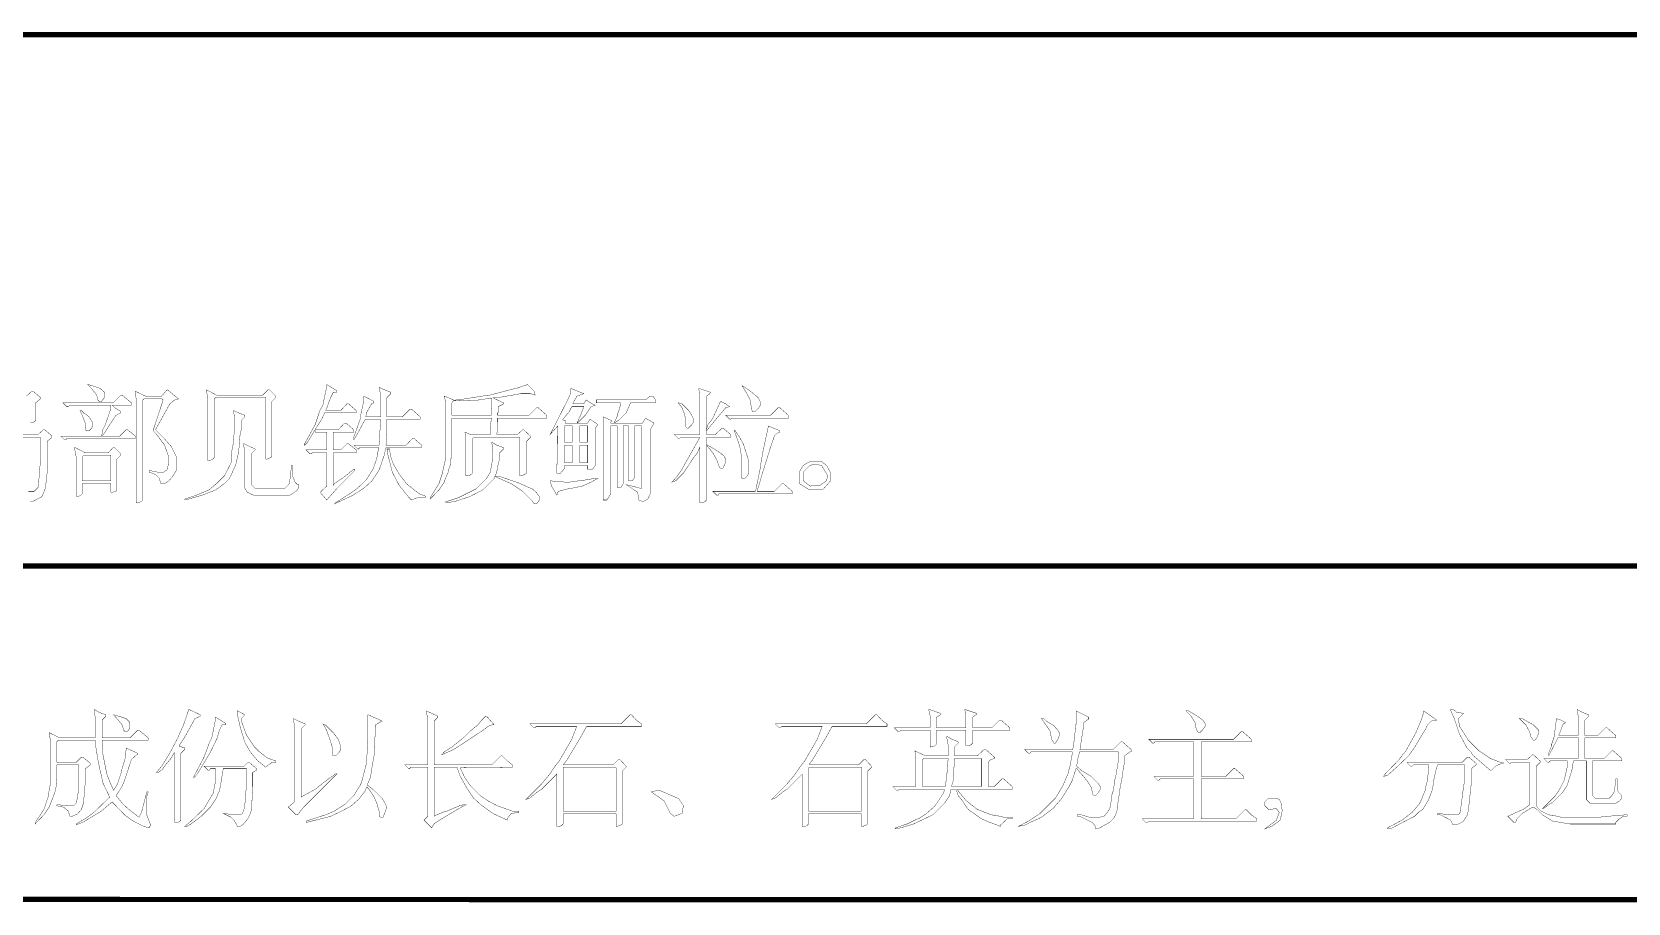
# Model space of a CAD drawing. Extents: x 94 to 452, y -72 to 1042.
# Drawn here: x 265.23 to 310.75, y 460.88 to 485.73 of the extents above; entities that cross this region are included whole.
import ezdxf

# ---------------------------------------------------------------- set-up
doc = ezdxf.new("R2010")
doc.units = 0
doc.header["$MEASUREMENT"] = 0
doc.layers.add('TREE_LAYER', color=7, linetype='Continuous')

msp = doc.modelspace()

# ---------------------------------------------------------------- linework, layer by layer
at = {"layer": 'TREE_LAYER'}
for points, const_width, elevation in [([(221.22612, 485.654653), (399.22612, 485.654653)], 0.15, 178), ([(266.830484, 475.669544), (266.816759, 475.669544), (266.940288, 475.546015), (267.077543, 475.367583), (267.104994, 475.230328), (267.14617, 475.189152), (267.214798, 475.189152), (267.297151, 475.298956), (267.297151, 475.449936), (267.173621, 475.55974), (266.967739, 475.628368), (266.912837, 475.642093), (266.830484, 475.669544), (266.830484, 475.669544)], 0.01, 39), ([(273.638327, 475.669544), (273.638327, 475.669544), (273.638327, 475.614642), (273.555974, 475.230328), (273.542249, 475.216603), (273.528523, 475.079348), (273.44617, 474.942093), (273.308916, 474.530328), (273.006955, 473.981309), (273.006955, 473.940132), (273.089308, 474.022485), (273.29519, 474.365623), (273.308916, 474.351897), (273.308916, 474.310721), (273.624602, 474.310721), (273.638327, 474.310721), (273.638327, 473.802877), (273.624602, 473.802877), (273.048131, 473.802877), (273.157935, 473.693074), (273.199112, 473.693074), (273.226563, 473.720525), (273.624602, 473.720525), (273.638327, 473.720525), (273.638327, 472.773466), (273.44617, 472.595034), (273.638327, 472.375426), (273.926563, 472.704838), (274.434406, 473.212681), (274.434406, 473.253858), (274.406955, 473.253858), (274.173621, 473.061701), (273.857935, 472.842093), (273.816759, 472.787191), (273.816759, 472.787191), (273.816759, 473.720525), (273.816759, 473.720525), (274.475582, 473.720525), (274.475582, 473.802877), (274.255974, 473.981309), (274.214798, 473.981309), (274.036367, 473.802877), (273.816759, 473.802877), (273.816759, 473.802877), (273.816759, 474.310721), (273.816759, 474.310721), (274.406955, 474.310721), (274.406955, 474.379348), (274.187347, 474.571505), (274.14617, 474.571505), (273.967739, 474.379348), (273.322641, 474.379348), (273.308916, 474.393074), (273.487347, 474.667583), (273.5697, 474.846015), (273.5697, 474.85974), (274.475582, 474.85974), (274.475582, 474.928368), (274.255974, 475.120525), (274.214798, 475.120525), (274.036367, 474.928368), (273.610876, 474.928368), (273.610876, 474.942093), (273.624602, 474.969544), (273.665778, 475.065623), (273.665778, 475.079348), (273.748131, 475.298956), (273.816759, 475.436211), (273.816759, 475.449936), (273.926563, 475.449936), (273.926563, 475.477387), (273.926563, 475.491113), (273.638327, 475.669544), (273.638327, 475.669544)], 0.01, 39), ([(279.361857, 475.669544), (279.04617, 475.55974), (279.018719, 475.55974), (278.291268, 475.367583), (278.250092, 475.367583), (277.385386, 475.230328), (277.316759, 475.230328), (277.316759, 475.216603), (277.248131, 475.216603), (277.248131, 475.230328), (277.22068, 475.244054), (276.987347, 475.340132), (277.028523, 475.161701), (277.028523, 473.569544), (276.94617, 473.198956), (276.94617, 473.171505), (276.836367, 472.842093), (276.726563, 472.663662), (276.589308, 472.444054), (276.589308, 472.402877), (276.850092, 472.677387), (276.987347, 472.88327), (277.001072, 472.938172), (277.097151, 473.157779), (277.097151, 473.198956), (277.165778, 473.391113), (277.179504, 473.555819), (277.193229, 473.555819), (277.193229, 473.596995), (277.206955, 473.720525), (277.206955, 474.70876), (277.206955, 474.70876), (278.318719, 474.70876), (278.332445, 474.70876), (278.318719, 474.598956), (278.318719, 474.598956), (278.318719, 474.502877), (278.318719, 474.502877), (278.318719, 474.420525), (278.304994, 474.420525), (278.304994, 474.324446), (278.304994, 474.324446), (278.304994, 474.242093), (278.304994, 474.242093), (277.742249, 474.242093), (277.577543, 474.310721), (277.604994, 474.132289), (277.604994, 473.061701), (277.701072, 473.075426), (277.755974, 473.102877), (277.797151, 473.144054), (277.797151, 474.132289), (277.824602, 474.15974), (279.142249, 474.15974), (279.142249, 474.15974), (279.142249, 473.061701), (279.183425, 473.061701), (279.279504, 473.102877), (279.334406, 473.144054), (279.334406, 474.049936), (279.44421, 474.15974), (279.44421, 474.200917), (279.252053, 474.379348), (279.224602, 474.379348), (279.073621, 474.242093), (278.497151, 474.242093), (278.483425, 474.242093), (278.483425, 474.28327), (278.497151, 474.296995), (278.497151, 474.393074), (278.497151, 474.393074), (278.497151, 474.489152), (278.497151, 474.489152), (278.497151, 474.58523), (278.510876, 474.598956), (278.510876, 474.70876), (278.510876, 474.70876), (279.910876, 474.70876), (279.910876, 474.791113), (279.663818, 475.010721), (279.622641, 475.010721), (279.403033, 474.791113), (278.524602, 474.791113), (278.510876, 474.791113), (278.510876, 474.85974), (278.524602, 474.85974), (278.524602, 475.038172), (278.661857, 475.106799), (278.675582, 475.120525), (278.675582, 475.147975), (278.387347, 475.28523), (278.414798, 475.28523), (278.538327, 475.298956), (279.1697, 475.40876), (279.44421, 475.40876), (279.581465, 475.367583), (279.554014, 475.477387), (279.361857, 475.669544), (279.361857, 475.669544)], 0.01, 39), ([(265.183425, 474.571505), (265.279504, 474.598956), (265.334406, 474.640132), (265.334406, 475.147975), (265.471661, 475.257779), (265.471661, 475.257779), (265.471661, 475.298956), (265.265778, 475.477387), (265.224602, 475.477387), (265.073621, 475.340132)], 0.01, 39), ([(267.804994, 475.367583), (267.763818, 475.367583), (267.54421, 475.147975), (266.116759, 475.147975), (266.226563, 475.038172), (266.267739, 475.038172), (266.308916, 475.079348), (267.475582, 475.079348), (267.475582, 475.079348), (267.475582, 474.969544), (267.324602, 474.530328), (267.255974, 474.393074), (267.214798, 474.200917), (266.048131, 474.200917), (266.157935, 474.091113), (266.199112, 474.091113), (266.226563, 474.132289), (268.175582, 474.132289), (268.175582, 474.200917), (267.955974, 474.379348), (267.914798, 474.379348), (267.736367, 474.200917), (267.228523, 474.200917), (267.228523, 474.200917), (267.297151, 474.28327), (267.475582, 474.571505), (267.626563, 474.791113), (267.763818, 474.85974), (267.763818, 474.900917), (267.585386, 475.010721), (267.516759, 475.079348), (267.516759, 475.079348), (268.065778, 475.079348), (268.065778, 475.147975), (267.804994, 475.367583), (267.804994, 475.367583)], 0.01, 39), ([(269.09519, 475.518564), (269.067739, 475.504838), (268.930484, 475.340132), (268.463818, 475.340132), (268.175582, 475.477387), (268.203033, 475.244054), (268.203033, 472.293074), (268.299112, 472.306799), (268.354014, 472.33425), (268.39519, 472.375426), (268.39519, 475.230328), (268.422641, 475.257779), (268.94421, 475.257779), (268.971661, 475.230328), (268.683425, 474.351897), (268.765778, 474.269544), (269.012837, 473.940132), (269.122641, 473.624446), (269.122641, 473.391113), (269.081465, 473.253858), (269.081465, 473.240132), (268.985386, 473.171505), (268.806955, 473.171505), (268.601072, 473.212681), (268.573621, 473.212681), (268.573621, 473.171505), (268.752053, 473.102877), (268.861857, 472.993074), (268.903033, 472.842093), (269.012837, 472.842093), (269.122641, 472.910721), (269.232445, 473.03425), (269.342249, 473.212681), (269.342249, 473.624446), (269.204994, 473.898956), (268.985386, 474.146015), (268.752053, 474.379348), (269.163818, 475.120525), (269.301072, 475.230328), (269.410876, 475.257779), (269.09519, 475.518564), (269.09519, 475.518564)], 0.01, 39), ([(270.206955, 475.518564), (270.206955, 475.518564), (270.206955, 475.491113), (270.248131, 475.271505), (270.248131, 473.500917), (270.330484, 473.514642), (270.385386, 473.542093), (270.426563, 473.58327), (270.426563, 475.257779), (270.467739, 475.298956), (271.881465, 475.298956), (271.89519, 475.298956), (271.89519, 473.542093), (271.936367, 473.542093), (272.032445, 473.58327), (272.073621, 473.610721), (272.073621, 475.189152), (272.183425, 475.298956), (272.183425, 475.340132), (272.004994, 475.518564), (271.963818, 475.518564), (271.812837, 475.367583), (270.49519, 475.367583), (270.206955, 475.518564), (270.206955, 475.518564)], 0.01, 39), ([(275.134406, 475.587191), (275.134406, 475.587191), (275.134406, 475.573466), (275.175582, 475.353858), (275.175582, 474.749936), (275.161857, 474.749936), (274.750092, 474.749936), (274.750092, 474.749936), (274.763818, 474.818564), (274.763818, 474.85974), (274.777543, 474.873466), (274.914798, 475.120525), (274.983425, 475.147975), (274.983425, 475.189152), (274.69519, 475.340132), (274.69519, 475.216603), (274.612837, 474.832289), (274.612837, 474.804838), (274.585386, 474.667583), (274.434406, 474.242093), (274.406955, 474.173466), (274.406955, 474.091113), (274.475582, 474.200917), (274.557935, 474.351897), (274.736367, 474.681309), (275.161857, 474.681309), (275.175582, 474.667583), (275.148131, 474.255819), (275.148131, 474.255819), (275.134406, 474.022485), (275.134406, 474.022485), (275.134406, 473.953858), (275.134406, 473.940132), (274.406955, 473.940132), (274.516759, 473.830328), (274.54421, 473.830328), (274.585386, 473.871505), (275.12068, 473.871505), (275.12068, 473.871505), (275.079504, 473.665623), (275.065778, 473.569544), (274.955974, 473.253858), (274.763818, 472.951897), (274.612837, 472.800917), (274.434406, 472.649936), (273.885386, 472.293074), (273.857935, 472.265623), (274.2697, 472.457779), (274.365778, 472.498956), (274.722641, 472.732289), (274.928523, 472.924446), (275.134406, 473.240132), (275.285386, 473.679348), (275.299112, 473.761701), (275.326563, 473.871505), (276.342249, 473.871505), (276.342249, 473.940132), (276.122641, 474.132289), (276.081465, 474.132289), (275.903033, 473.940132), (275.326563, 473.940132), (275.326563, 473.953858), (275.354014, 474.393074), (275.354014, 474.393074), (275.354014, 474.667583), (275.354014, 474.681309), (276.301072, 474.681309), (276.301072, 474.749936), (276.054014, 474.969544), (276.012837, 474.969544), (275.793229, 474.749936), (275.354014, 474.749936), (275.354014, 474.749936), (275.354014, 475.298956), (275.463818, 475.40876), (275.463818, 475.449936), (275.285386, 475.518564), (275.134406, 475.587191), (275.134406, 475.587191)], 0.01, 39), ([(278.318719, 475.271505), (278.318719, 475.28523), (278.34617, 475.271505), (278.34617, 474.996995), (278.332445, 474.996995), (278.332445, 474.900917), (278.332445, 474.887191), (278.332445, 474.791113), (278.318719, 474.791113), (277.206955, 474.791113), (277.206955, 474.791113), (277.206955, 475.147975), (277.248131, 475.202877), (278.016759, 475.230328), (278.154014, 475.257779), (278.318719, 475.271505), (278.318719, 475.271505)], 0.01, 39), ([(280.597151, 475.55974), (280.597151, 475.55974), (280.597151, 475.436211), (280.501072, 475.216603), (280.006955, 474.242093), (280.006955, 474.242093), (280.226563, 474.489152), (280.226563, 474.489152), (280.226563, 474.393074), (280.226563, 474.393074), (280.226563, 474.200917), (280.212837, 474.200917), (280.212837, 474.00876), (280.212837, 474.00876), (280.199112, 473.144054), (280.308916, 473.144054), (280.418719, 473.281309), (280.418719, 473.349936), (280.418719, 473.363662), (281.063818, 473.363662), (281.077543, 473.349936), (281.077543, 473.253858), (281.214798, 473.253858), (281.297151, 473.363662), (281.297151, 474.420525), (281.365778, 474.530328), (281.14617, 474.681309), (281.077543, 474.571505), (280.789308, 474.571505), (280.789308, 474.571505), (281.008916, 474.791113), (281.173621, 475.038172), (281.297151, 475.079348), (281.201072, 475.120525), (281.036367, 475.230328), (280.967739, 475.120525), (280.665778, 475.120525), (280.652053, 475.120525), (280.679504, 475.175426), (280.775582, 475.340132), (280.967739, 475.40876), (280.597151, 475.55974), (280.597151, 475.55974)], 0.01, 39), ([(282.94421, 475.340132), (282.861857, 475.340132), (282.724602, 475.230328), (281.324602, 475.230328), (281.324602, 475.147975), (282.010876, 475.147975), (282.010876, 475.147975), (282.010876, 475.065623), (281.983425, 474.996995), (281.983425, 474.969544), (281.942249, 474.85974), (281.914798, 474.749936), (281.832445, 474.571505), (281.736367, 474.571505), (281.736367, 474.571505), (281.736367, 474.598956), (281.763818, 474.640132), (281.516759, 474.749936), (281.516759, 472.375426), (281.626563, 472.375426), (281.736367, 472.553858), (281.736367, 474.489152), (281.736367, 474.489152), (281.914798, 474.489152), (281.914798, 474.489152), (281.914798, 472.732289), (282.024602, 472.732289), (282.093229, 472.842093), (282.093229, 474.489152), (282.106955, 474.489152), (282.24421, 474.489152), (282.24421, 474.489152), (282.24421, 472.924446), (282.354014, 472.924446), (282.422641, 473.03425), (282.422641, 474.489152), (282.436367, 474.489152), (282.601072, 474.489152), (282.614798, 474.489152), (282.614798, 472.704838), (282.601072, 472.704838), (282.175582, 472.814642), (282.504994, 472.595034), (282.532445, 472.389152), (282.532445, 472.375426), (282.54617, 472.361701), (282.655974, 472.33425), (282.793229, 472.402877), (282.861857, 472.553858), (282.861857, 474.379348), (282.971661, 474.571505), (282.724602, 474.70876), (282.642249, 474.571505), (281.859896, 474.571505), (281.84617, 474.571505), (281.983425, 474.667583), (282.175582, 474.85974), (282.299112, 475.147975), (283.012837, 475.147975), (283.012837, 475.230328), (282.94421, 475.340132), (282.94421, 475.340132)], 0.01, 39), ([(284.248131, 475.55974), (284.248131, 475.55974), (284.248131, 475.532289), (284.275582, 475.353858), (284.275582, 474.242093), (284.275582, 474.242093), (283.548131, 474.242093), (283.657935, 474.132289), (283.699112, 474.132289), (283.726563, 474.15974), (284.275582, 474.15974), (284.275582, 474.15974), (283.767739, 473.253858), (283.616759, 473.03425), (283.479504, 472.88327), (283.589308, 472.924446), (283.808916, 473.144054), (284.097151, 473.58327), (284.206955, 473.720525), (284.275582, 473.88523), (284.275582, 473.88523), (284.275582, 472.293074), (284.357935, 472.293074), (284.426563, 472.33425), (284.467739, 472.375426), (284.467739, 473.940132), (284.467739, 473.940132), (284.481465, 473.926407), (284.64617, 473.720525), (284.755974, 473.528368), (284.824602, 473.336211), (284.865778, 473.281309), (284.934406, 473.281309), (285.016759, 473.45974), (285.016759, 473.542093), (284.975582, 473.610721), (284.961857, 473.638172), (284.797151, 473.761701), (284.618719, 473.871505), (284.467739, 473.953858), (284.467739, 474.15974), (284.467739, 474.15974), (285.154014, 474.15974), (285.154014, 474.242093), (284.948131, 474.420525), (284.906955, 474.420525), (284.714798, 474.242093), (284.467739, 474.242093), (284.467739, 474.242093), (284.467739, 474.351897), (284.797151, 474.749936), (285.016759, 475.010721), (285.126563, 475.038172), (285.016759, 475.120525), (284.865778, 475.189152), (284.64617, 474.70876), (284.49519, 474.502877), (284.467739, 474.379348), (284.467739, 474.379348), (284.467739, 475.340132), (284.563818, 475.40876), (284.577543, 475.449936), (284.248131, 475.55974), (284.248131, 475.55974)], 0.01, 39), ([(285.497151, 475.628368), (285.483425, 475.628368), (285.497151, 475.614642), (285.703033, 475.257779), (285.74421, 475.024446), (285.771661, 474.900917), (285.785386, 474.900917), (285.854014, 474.900917), (285.936367, 474.98327), (286.004994, 475.079348), (286.004994, 475.161701), (285.936367, 475.298956), (285.908916, 475.326407), (285.716759, 475.477387), (285.565778, 475.587191), (285.497151, 475.628368), (285.497151, 475.628368)], 0.01, 39), ([(266.638327, 474.928368), (266.597151, 474.928368), (266.665778, 474.791113), (266.748131, 474.571505), (266.748131, 474.447975), (266.775582, 474.351897), (266.775582, 474.351897), (266.857935, 474.351897), (266.926563, 474.420525), (266.967739, 474.489152), (266.967739, 474.571505), (266.926563, 474.640132), (266.857935, 474.749936), (266.706955, 474.85974), (266.638327, 474.928368), (266.638327, 474.928368)], 0.01, 39), ([(270.975582, 474.928368), (270.975582, 474.928368), (270.975582, 474.914642), (271.016759, 474.695034), (271.016759, 474.365623), (270.975582, 474.15974), (270.961857, 473.926407), (270.934406, 473.802877), (270.934406, 473.747975), (270.906955, 473.432289), (270.714798, 473.061701), (270.522641, 472.869544), (270.275582, 472.663662), (269.918719, 472.512681), (269.589308, 472.402877), (269.699112, 472.402877), (270.083425, 472.512681), (270.440288, 472.649936), (270.467739, 472.663662), (270.714798, 472.842093), (270.865778, 472.993074), (271.04421, 473.391113), (271.085386, 473.569544), (271.126563, 473.747975), (271.140288, 473.940132), (271.154014, 474.118564), (271.154014, 474.173466), (271.19519, 474.365623), (271.19519, 474.640132), (271.304994, 474.749936), (271.304994, 474.791113), (271.126563, 474.85974), (270.975582, 474.928368), (270.975582, 474.928368)], 0.01, 39), ([(280.624602, 475.038172), (280.624602, 475.038172), (280.954014, 475.038172), (280.967739, 475.038172), (280.885386, 474.818564), (280.789308, 474.598956), (280.775582, 474.571505), (280.432445, 474.571505), (280.432445, 474.571505), (280.44617, 474.640132), (280.377543, 474.653858), (280.363818, 474.667583), (280.555974, 474.900917), (280.624602, 475.038172), (280.624602, 475.038172)], 0.01, 39), ([(283.671661, 475.147975), (283.657935, 475.147975), (283.767739, 475.010721), (283.836367, 474.832289), (283.877543, 474.653858), (283.877543, 474.461701), (283.918719, 474.420525), (283.94617, 474.420525), (284.028523, 474.502877), (284.097151, 474.598956), (284.097151, 474.681309), (284.028523, 474.818564), (283.959896, 474.928368), (283.767739, 475.120525), (283.671661, 475.147975), (283.671661, 475.147975)], 0.01, 39), ([(286.554014, 475.010721), (286.512837, 475.010721), (286.293229, 474.791113), (285.016759, 474.791113), (285.126563, 474.681309), (285.154014, 474.681309), (285.19519, 474.70876), (286.801072, 474.70876), (286.801072, 474.791113), (286.554014, 475.010721), (286.554014, 475.010721)], 0.01, 39), ([(265.183425, 472.33425), (265.252053, 472.33425), (265.512837, 472.471505), (265.622641, 472.732289), (265.622641, 472.773466), (265.636367, 472.938172), (265.663818, 473.157779), (265.663818, 474.049936), (265.801072, 474.15974), (265.801072, 474.200917), (265.59519, 474.379348), (265.554014, 474.379348), (265.403033, 474.242093), (263.357935, 474.242093)], 0.01, 39), ([(280.418719, 474.489152), (280.418719, 474.489152), (280.624602, 474.489152), (280.638327, 474.489152), (280.638327, 474.022485), (280.624602, 474.022485), (280.418719, 474.022485), (280.418719, 474.022485), (280.418719, 474.489152), (280.418719, 474.489152)], 0.01, 39), ([(280.857935, 474.489152), (280.857935, 474.489152), (281.063818, 474.489152), (281.077543, 474.489152), (281.077543, 474.022485), (281.063818, 474.022485), (280.857935, 474.022485), (280.857935, 474.022485), (280.857935, 474.489152), (280.857935, 474.489152)], 0.01, 39), ([(286.224602, 474.489152), (286.224602, 474.489152), (286.224602, 474.447975), (286.073621, 473.747975), (286.04617, 473.58327), (286.004994, 473.349936), (286.004994, 473.30876), (285.867739, 472.636211), (285.854014, 472.622485), (284.64617, 472.622485), (284.755974, 472.512681), (284.797151, 472.512681), (284.824602, 472.553858), (286.910876, 472.553858), (286.910876, 472.622485), (286.663818, 472.842093), (286.622641, 472.842093), (286.403033, 472.622485), (285.908916, 472.622485), (285.908916, 472.636211), (285.963818, 472.800917), (286.04617, 473.089152), (286.252053, 473.747975), (286.252053, 473.761701), (286.403033, 474.200917), (286.485386, 474.28327), (286.554014, 474.310721), (286.554014, 474.351897), (286.224602, 474.489152), (286.224602, 474.489152)], 0.01, 39), ([(285.263818, 474.379348), (285.263818, 474.338172), (285.414798, 473.912681), (285.455974, 473.665623), (285.455974, 473.03425), (285.483425, 472.993074), (285.565778, 472.993074), (285.675582, 473.130328), (285.675582, 473.473466), (285.524602, 473.953858), (285.414798, 474.15974), (285.263818, 474.379348), (285.263818, 474.379348)], 0.01, 39), ([(263.357935, 474.15974), (265.471661, 474.15974), (265.471661, 474.15974), (265.471661, 473.487191), (265.44421, 473.171505), (265.44421, 473.116603), (265.403033, 472.732289), (265.293229, 472.622485), (265.128523, 472.622485)], 0.01, 39), ([(266.459896, 473.871505), (266.44617, 473.871505), (266.44617, 473.844054), (266.487347, 473.624446), (266.487347, 472.48523), (266.5697, 472.48523), (266.624602, 472.512681), (266.665778, 472.553858), (266.665778, 472.842093), (266.679504, 472.842093), (267.475582, 472.842093), (267.475582, 472.842093), (267.475582, 472.595034), (267.516759, 472.595034), (267.626563, 472.622485), (267.654014, 472.663662), (267.654014, 473.542093), (267.763818, 473.651897), (267.763818, 473.693074), (267.585386, 473.871505), (267.54421, 473.871505), (267.406955, 473.720525), (266.748131, 473.720525), (266.459896, 473.871505), (266.459896, 473.871505)], 0.01, 39), ([(271.277543, 473.981309), (271.263818, 473.981309), (271.263818, 473.953858), (271.304994, 473.73425), (271.304994, 472.704838), (271.373621, 472.595034), (271.552053, 472.512681), (272.581465, 472.512681), (272.650092, 472.553858), (272.773621, 472.636211), (272.842249, 472.732289), (272.842249, 472.814642), (272.801072, 472.814642), (272.732445, 472.88327), (272.663818, 473.061701), (272.663818, 473.363662), (272.622641, 473.363662), (272.622641, 473.267583), (272.581465, 472.910721), (272.554014, 472.814642), (272.44421, 472.704838), (271.593229, 472.704838), (271.483425, 472.814642), (271.483425, 473.693074), (271.593229, 473.802877), (271.593229, 473.830328), (271.414798, 473.912681), (271.277543, 473.981309), (271.277543, 473.981309)], 0.01, 39), ([(278.34617, 474.022485), (278.34617, 474.022485), (278.34617, 473.995034), (278.373621, 473.775426), (278.373621, 473.569544), (278.304994, 473.198956), (278.304994, 473.171505), (278.19519, 472.993074), (277.893229, 472.691113), (277.399112, 472.444054), (277.0697, 472.33425), (277.028523, 472.33425), (277.028523, 472.293074), (277.289308, 472.33425), (277.714798, 472.471505), (278.085386, 472.663662), (278.414798, 472.993074), (278.428523, 473.047975), (278.442249, 473.047975), (278.552053, 472.993074), (278.89519, 472.842093), (279.224602, 472.622485), (279.485386, 472.361701), (279.554014, 472.265623), (279.622641, 472.265623), (279.691268, 472.361701), (279.691268, 472.48523), (279.622641, 472.581309), (279.485386, 472.704838), (279.430484, 472.718564), (279.155974, 472.842093), (279.128523, 472.855819), (278.606955, 473.03425), (278.579504, 473.03425), (278.483425, 473.047975), (278.442249, 473.061701), (278.483425, 473.171505), (278.524602, 473.391113), (278.565778, 473.555819), (278.565778, 473.720525), (278.675582, 473.830328), (278.675582, 473.871505), (278.483425, 473.940132), (278.34617, 474.022485), (278.34617, 474.022485)], 0.01, 39), ([(280.418719, 473.940132), (280.418719, 473.940132), (280.624602, 473.940132), (280.638327, 473.940132), (280.638327, 473.432289), (280.624602, 473.432289), (280.418719, 473.432289), (280.418719, 473.432289), (280.418719, 473.940132), (280.418719, 473.940132)], 0.01, 39), ([(280.857935, 473.940132), (280.857935, 473.940132), (281.063818, 473.940132), (281.077543, 473.940132), (281.077543, 473.432289), (281.063818, 473.432289), (280.857935, 473.432289), (280.857935, 473.432289), (280.857935, 473.940132), (280.857935, 473.940132)], 0.01, 39), ([(266.706955, 473.651897), (266.706955, 473.651897), (267.475582, 473.651897), (267.475582, 473.651897), (267.475582, 472.924446), (267.475582, 472.924446), (266.679504, 472.924446), (266.665778, 472.924446), (266.665778, 473.610721), (266.706955, 473.651897), (266.706955, 473.651897)], 0.01, 39), ([(275.422641, 473.830328), (275.354014, 473.830328), (275.39519, 473.58327), (275.422641, 473.514642), (275.422641, 473.487191), (275.436367, 473.446015), (275.504994, 473.171505), (275.697151, 472.800917), (275.971661, 472.457779), (276.054014, 472.375426), (276.232445, 472.444054), (276.452053, 472.444054), (276.452053, 472.48523), (276.273621, 472.553858), (275.903033, 472.842093), (275.889308, 472.869544), (275.710876, 473.102877), (275.532445, 473.404838), (275.463818, 473.610721), (275.422641, 473.830328), (275.422641, 473.830328)], 0.01, 39), ([(287.748131, 473.473466), (287.418719, 473.473466), (287.226563, 473.363662), (287.116759, 473.18523), (287.116759, 472.842093), (287.404994, 472.663662), (287.775582, 472.663662), (287.99519, 472.910721), (287.99519, 473.171505), (287.899112, 473.349936), (287.748131, 473.473466), (287.748131, 473.473466)], 0.01, 39), ([(281.365778, 472.993074), (281.201072, 472.979348), (281.063818, 472.951897), (281.036367, 472.951897), (280.899112, 472.924446), (280.857935, 472.924446), (280.72068, 472.910721), (280.693229, 472.910721), (280.555974, 472.88327), (280.473621, 472.88327), (280.473621, 472.88327), (280.418719, 472.88327), (280.350092, 472.896995), (280.075582, 472.910721), (280.061857, 472.924446), (280.006955, 472.924446), (280.006955, 472.910721), (280.048131, 472.773466), (280.199112, 472.512681), (280.240288, 472.622485), (280.555974, 472.704838), (280.5697, 472.704838), (280.665778, 472.718564), (280.926563, 472.773466), (281.201072, 472.896995), (281.365778, 472.993074), (281.365778, 472.993074)], 0.01, 39), ([(287.555974, 473.391113), (287.5697, 473.391113), (287.748131, 473.363662), (287.926563, 473.061701), (287.885386, 472.924446), (287.693229, 472.787191), (287.418719, 472.773466), (287.226563, 472.924446), (287.226563, 473.171505), (287.418719, 473.363662), (287.473621, 473.377387), (287.555974, 473.391113), (287.555974, 473.391113)], 0.01, 39), ([(221.22612, 470.492289), (399.22612, 470.492289)], 0.15, 178), ([(267.008284, 466.398501), (267.008284, 466.398501), (267.008284, 466.37105), (267.035735, 466.151442), (267.035735, 465.588697), (267.035735, 465.588697), (266.020048, 465.588697), (265.718088, 465.739677), (265.759264, 465.492618), (265.759264, 464.298501), (265.690637, 463.927912), (265.690637, 463.900461), (265.580833, 463.57105), (265.471029, 463.392618), (265.320048, 463.17301), (265.320048, 463.131834), (265.580833, 463.406344), (265.718088, 463.612226), (265.827891, 463.886736), (265.910244, 464.120069), (265.92397, 464.284775), (265.937695, 464.449481), (265.937695, 464.820069), (265.951421, 464.820069), (266.555342, 464.820069), (266.569068, 464.820069), (266.569068, 464.174971), (266.527891, 463.900461), (266.527891, 463.859285), (266.486715, 463.763207), (266.486715, 463.72203), (266.418088, 463.653403), (266.239656, 463.653403), (265.978872, 463.680854), (265.937695, 463.680854), (265.937695, 463.653403), (266.129852, 463.612226), (266.267107, 463.502422), (266.308284, 463.351442), (266.376911, 463.351442), (266.527891, 463.420069), (266.637695, 463.543599), (266.706323, 463.749481), (266.720048, 464.010265), (266.747499, 464.284775), (266.747499, 464.710265), (266.884754, 464.806344), (266.89848, 464.820069), (266.89848, 464.861246), (266.678872, 465.039677), (266.637695, 465.039677), (266.486715, 464.888697), (265.951421, 464.888697), (265.937695, 464.902422), (265.937695, 465.478893), (265.978872, 465.520069), (267.035735, 465.520069), (267.035735, 465.506344), (267.035735, 465.423991), (267.063186, 465.259285), (267.118088, 464.916148), (267.145539, 464.792618), (267.145539, 464.765167), (267.186715, 464.614187), (267.255342, 464.298501), (267.447499, 463.900461), (266.994558, 463.461246), (266.747499, 463.282814), (266.486715, 463.131834), (266.486715, 463.104383), (266.692597, 463.186736), (267.214166, 463.502422), (267.516127, 463.763207), (267.886715, 463.378893), (268.120048, 463.214187), (268.422009, 463.063207), (268.572989, 463.02203), (268.614166, 463.104383), (268.504362, 463.392618), (268.504362, 463.914187), (268.545539, 464.051442), (268.504362, 464.051442), (268.504362, 464.037716), (268.353382, 463.461246), (268.284754, 463.323991), (267.996519, 463.543599), (267.831813, 463.694579), (267.625931, 463.941638), (267.776911, 464.161246), (267.872989, 464.380854), (268.065146, 464.97105), (268.216127, 465.108305), (268.243578, 465.108305), (268.243578, 465.149481), (267.914166, 465.300461), (267.914166, 465.245559), (267.886715, 465.025952), (267.886715, 464.998501), (267.776911, 464.627912), (267.776911, 464.600461), (267.667107, 464.27105), (267.557303, 464.092618), (267.447499, 464.339677), (267.365146, 464.559285), (267.255342, 465.108305), (267.227891, 465.492618), (267.227891, 465.520069), (268.545539, 465.520069), (268.545539, 465.588697), (268.284754, 465.808305), (268.243578, 465.808305), (268.02397, 465.588697), (267.227891, 465.588697), (267.227891, 465.588697), (267.227891, 466.09654), (267.337695, 466.206344), (267.337695, 466.24752), (267.145539, 466.316148), (267.008284, 466.398501), (267.008284, 466.398501)], 0.01, 40), ([(267.571029, 466.24752), (267.557303, 466.24752), (267.667107, 466.123991), (267.804362, 465.959285), (267.845539, 465.808305), (267.886715, 465.767128), (267.955342, 465.767128), (268.02397, 465.876932), (268.02397, 466.027912), (267.914166, 466.137716), (267.708284, 466.206344), (267.653382, 466.220069), (267.571029, 466.24752), (267.571029, 466.24752)], 0.01, 40), ([(269.712205, 466.398501), (269.69848, 466.398501), (269.69848, 466.384775), (269.547499, 465.945559), (269.355342, 465.520069), (269.14946, 465.135756), (268.929852, 464.778893), (268.778872, 464.600461), (268.778872, 464.600461), (268.833774, 464.600461), (268.943578, 464.682814), (269.039656, 464.820069), (269.190637, 464.998501), (269.286715, 465.163207), (269.30044, 465.163207), (269.30044, 463.17301), (269.382793, 463.17301), (269.437695, 463.200461), (269.478872, 463.241638), (269.478872, 465.149481), (269.588676, 465.259285), (269.588676, 465.300461), (269.42397, 465.355363), (269.42397, 465.369089), (269.588676, 465.616148), (269.780833, 465.959285), (269.876911, 466.137716), (270.027891, 466.206344), (270.027891, 466.24752), (269.712205, 466.398501), (269.712205, 466.398501)], 0.01, 40), ([(270.467107, 466.178893), (270.467107, 466.178893), (270.467107, 466.123991), (270.357303, 465.588697), (270.288676, 465.451442), (270.137695, 465.039677), (269.876911, 464.545559), (269.84946, 464.490658), (269.84946, 464.449481), (269.918088, 464.531834), (269.945539, 464.559285), (270.316127, 465.176932), (270.508284, 465.574971), (270.576911, 465.808305), (270.645539, 465.945559), (270.659264, 465.959285), (270.755342, 465.959285), (270.755342, 466.000461), (270.467107, 466.178893), (270.467107, 466.178893)], 0.01, 40), ([(271.09848, 466.357324), (271.084754, 466.357324), (271.084754, 466.274971), (271.167107, 465.904383), (271.235735, 465.67105), (271.304362, 465.451442), (271.455342, 465.190658), (271.661225, 464.943599), (271.894558, 464.751442), (271.976911, 464.820069), (272.072989, 464.888697), (272.182793, 464.888697), (272.182793, 464.929873), (271.94946, 465.012226), (271.716127, 465.190658), (271.565146, 465.341638), (271.345539, 465.67105), (271.194558, 466.09654), (271.194558, 466.137716), (271.304362, 466.24752), (271.09848, 466.357324), (271.09848, 466.357324)], 0.01, 40), ([(272.690637, 466.137716), (272.690637, 466.137716), (272.690637, 466.110265), (272.718088, 465.890658), (272.718088, 463.763207), (272.539656, 463.612226), (272.759264, 463.392618), (272.80044, 463.392618), (272.978872, 463.612226), (273.925931, 464.559285), (273.89848, 464.559285), (273.884754, 464.559285), (273.596519, 464.353403), (273.308284, 464.120069), (272.951421, 463.927912), (272.910244, 463.900461), (272.910244, 463.914187), (272.910244, 465.849481), (273.020048, 465.959285), (273.020048, 465.986736), (272.827891, 466.069089), (272.690637, 466.137716), (272.690637, 466.137716)], 0.01, 40), ([(274.818088, 466.24752), (274.804362, 466.24752), (274.804362, 465.478893), (274.804362, 465.478893), (274.790637, 465.245559), (274.790637, 465.245559), (274.790637, 465.176932), (274.790637, 465.163207), (274.776911, 465.039677), (274.776911, 465.025952), (274.776911, 464.97105), (274.776911, 464.957324), (274.776911, 464.888697), (274.625931, 464.312226), (274.584754, 464.229873), (274.47495, 464.051442), (274.406323, 463.941638), (274.172989, 463.708305), (273.857303, 463.502422), (273.610244, 463.392618), (273.596519, 463.392618), (273.047499, 463.214187), (273.047499, 463.17301), (273.747499, 463.351442), (274.035735, 463.488697), (274.32397, 463.639677), (274.557303, 463.845559), (274.735735, 464.078893), (274.763186, 464.161246), (274.776911, 464.188697), (274.831813, 464.133795), (274.982793, 463.914187), (274.996519, 463.886736), (275.065146, 463.72203), (275.133774, 463.488697), (275.133774, 463.474971), (275.133774, 463.351442), (275.17495, 463.323991), (275.243578, 463.323991), (275.353382, 463.612226), (275.284754, 463.749481), (275.216127, 463.859285), (274.969068, 464.106344), (274.818088, 464.229873), (274.790637, 464.243599), (274.886715, 464.476932), (274.927891, 464.751442), (274.927891, 464.778893), (274.941617, 464.888697), (274.955342, 464.916148), (274.969068, 465.012226), (274.996519, 465.12203), (275.02397, 465.959285), (275.216127, 466.069089), (274.818088, 466.24752), (274.818088, 466.24752)], 0.01, 40), ([(276.478872, 466.357324), (276.478872, 466.357324), (276.478872, 466.329873), (276.520048, 466.110265), (276.520048, 464.820069), (276.506323, 464.820069), (275.861225, 464.820069), (275.971029, 464.710265), (275.99848, 464.710265), (276.039656, 464.751442), (276.506323, 464.751442), (276.520048, 464.737716), (276.520048, 463.351442), (276.410244, 463.241638), (276.629852, 463.02203), (276.69848, 463.131834), (276.712205, 463.145559), (276.918088, 463.282814), (277.288676, 463.502422), (277.54946, 463.653403), (277.618088, 463.680854), (277.535735, 463.680854), (277.425931, 463.653403), (277.069068, 463.502422), (277.041617, 463.502422), (276.767107, 463.392618), (276.69848, 463.351442), (276.69848, 463.365167), (276.69848, 464.737716), (276.69848, 464.751442), (277.357303, 464.751442), (277.357303, 464.737716), (277.425931, 464.531834), (277.453382, 464.476932), (277.645539, 464.133795), (277.82397, 463.87301), (278.029852, 463.680854), (278.372989, 463.433795), (278.784754, 463.241638), (278.784754, 463.282814), (278.894558, 463.433795), (279.114166, 463.461246), (279.114166, 463.502422), (278.922009, 463.502422), (278.496519, 463.653403), (278.235735, 463.790658), (278.016127, 463.941638), (277.741617, 464.216148), (277.576911, 464.449481), (277.439656, 464.737716), (278.935735, 464.751442), (278.935735, 464.820069), (278.784754, 464.929873), (278.633774, 465.080854), (278.606323, 465.080854), (278.345539, 464.820069), (276.69848, 464.820069), (276.69848, 464.820069), (276.69848, 466.069089), (276.808284, 466.178893), (276.808284, 466.206344), (276.629852, 466.288697), (276.478872, 466.357324), (276.478872, 466.357324)], 0.01, 40), ([(278.194558, 466.206344), (278.167107, 466.206344), (278.043578, 466.082814), (277.947499, 465.959285), (277.727891, 465.780854), (277.563186, 465.616148), (277.206323, 465.327912), (276.986715, 465.190658), (276.918088, 465.108305), (277.261225, 465.259285), (278.09848, 465.808305), (278.235735, 465.918109), (278.345539, 465.959285), (278.414166, 465.959285), (278.194558, 466.206344), (278.194558, 466.206344)], 0.01, 40), ([(282.325931, 466.24752), (282.284754, 466.24752), (282.02397, 465.986736), (279.429852, 465.986736), (279.539656, 465.876932), (279.580833, 465.876932), (279.608284, 465.918109), (280.761225, 465.918109), (280.761225, 465.904383), (280.62397, 465.54752), (280.267107, 464.929873), (280.157303, 464.792618), (279.978872, 464.531834), (279.759264, 464.27105), (279.320048, 463.831834), (279.429852, 463.87301), (279.64946, 464.051442), (279.759264, 464.120069), (280.19848, 464.559285), (280.19848, 464.559285), (280.19848, 463.063207), (280.280833, 463.063207), (280.335735, 463.090658), (280.376911, 463.131834), (280.376911, 463.420069), (280.390637, 463.433795), (281.872989, 463.433795), (281.886715, 463.420069), (281.886715, 463.063207), (281.927891, 463.063207), (282.02397, 463.104383), (282.065146, 463.131834), (282.065146, 464.641638), (282.17495, 464.751442), (282.17495, 464.778893), (281.996519, 464.97105), (281.955342, 464.97105), (281.804362, 464.820069), (280.404362, 464.820069), (280.390637, 464.833795), (280.486715, 464.957324), (280.816127, 465.506344), (280.843578, 465.54752), (281.04946, 465.918109), (282.614166, 465.918109), (282.614166, 465.986736), (282.463186, 466.09654), (282.325931, 466.24752), (282.325931, 466.24752)], 0.01, 40), ([(289.325931, 466.24752), (289.284754, 466.24752), (289.02397, 465.986736), (286.429852, 465.986736), (286.539656, 465.876932), (286.580833, 465.876932), (286.608284, 465.918109), (287.761225, 465.918109), (287.761225, 465.904383), (287.62397, 465.54752), (287.267107, 464.929873), (287.157303, 464.792618), (286.978872, 464.531834), (286.759264, 464.27105), (286.320048, 463.831834), (286.429852, 463.87301), (286.64946, 464.051442), (286.759264, 464.120069), (287.19848, 464.559285), (287.19848, 464.559285), (287.19848, 463.063207), (287.280833, 463.063207), (287.335735, 463.090658), (287.376911, 463.131834), (287.376911, 463.420069), (287.390637, 463.433795), (288.872989, 463.433795), (288.886715, 463.420069), (288.886715, 463.063207), (288.927891, 463.063207), (289.02397, 463.104383), (289.065146, 463.131834), (289.065146, 464.641638), (289.17495, 464.751442), (289.17495, 464.778893), (288.996519, 464.97105), (288.955342, 464.97105), (288.804362, 464.820069), (287.404362, 464.820069), (287.390637, 464.833795), (287.486715, 464.957324), (287.816127, 465.506344), (287.843578, 465.54752), (288.04946, 465.918109), (289.614166, 465.918109), (289.614166, 465.986736), (289.463186, 466.09654), (289.325931, 466.24752), (289.325931, 466.24752)], 0.01, 40), ([(290.822009, 466.398501), (290.808284, 466.398501), (290.808284, 466.37105), (290.84946, 466.192618), (290.84946, 465.890658), (290.835735, 465.876932), (289.820048, 465.876932), (289.929852, 465.767128), (289.971029, 465.767128), (289.99848, 465.808305), (290.835735, 465.808305), (290.84946, 465.808305), (290.84946, 465.327912), (290.931813, 465.341638), (290.986715, 465.369089), (291.027891, 465.410265), (291.027891, 465.808305), (291.027891, 465.808305), (291.865146, 465.808305), (291.865146, 465.808305), (291.865146, 465.369089), (291.961225, 465.369089), (292.016127, 465.39654), (292.057303, 465.437716), (292.057303, 465.808305), (292.057303, 465.808305), (293.114166, 465.808305), (293.114166, 465.876932), (292.867107, 466.09654), (292.825931, 466.09654), (292.606323, 465.876932), (292.057303, 465.876932), (292.057303, 465.890658), (292.057303, 466.178893), (292.153382, 466.24752), (292.167107, 466.24752), (292.167107, 466.288697), (291.837695, 466.398501), (291.837695, 466.398501), (291.837695, 466.37105), (291.865146, 466.192618), (291.865146, 465.890658), (291.865146, 465.876932), (291.027891, 465.876932), (291.027891, 465.890658), (291.027891, 466.178893), (291.137695, 466.24752), (291.137695, 466.24752), (291.137695, 466.288697), (290.822009, 466.398501), (290.822009, 466.398501)], 0.01, 40), ([(295.008284, 466.357324), (295.008284, 466.357324), (295.008284, 465.97301), (294.994558, 465.97301), (294.980833, 465.794579), (294.967107, 465.657324), (294.967107, 465.616148), (294.912205, 465.259285), (293.539656, 465.259285), (293.64946, 465.149481), (293.690637, 465.149481), (293.718088, 465.190658), (294.89848, 465.190658), (294.89848, 465.176932), (294.89848, 465.176932), (294.89848, 465.135756), (294.871029, 465.012226), (294.871029, 464.984775), (294.857303, 464.916148), (294.857303, 464.888697), (294.816127, 464.710265), (294.802401, 464.682814), (294.788676, 464.600461), (294.62397, 464.216148), (294.486715, 463.982814), (294.418088, 463.87301), (293.965146, 463.420069), (293.64946, 463.214187), (293.361225, 463.063207), (293.553382, 463.104383), (293.718088, 463.186736), (294.020048, 463.323991), (294.376911, 463.598501), (294.404362, 463.639677), (294.596519, 463.859285), (294.816127, 464.216148), (294.89848, 464.380854), (295.008284, 464.723991), (295.035735, 464.710265), (295.104362, 464.614187), (295.227891, 464.476932), (295.337695, 464.339677), (295.447499, 464.161246), (295.47495, 463.982814), (295.516127, 463.941638), (295.557303, 463.941638), (295.639656, 464.023991), (295.694558, 464.120069), (295.694558, 464.202422), (295.625931, 464.298501), (295.433774, 464.490658), (295.145539, 464.669089), (295.022009, 464.778893), (295.076911, 465.108305), (295.090637, 465.12203), (295.090637, 465.163207), (295.104362, 465.190658), (296.202401, 465.190658), (296.216127, 465.176932), (296.216127, 464.957324), (296.133774, 464.463207), (296.120048, 464.435756), (296.092597, 464.27105), (296.092597, 464.243599), (296.065146, 464.078893), (296.02397, 463.955363), (296.010244, 463.831834), (295.996519, 463.708305), (295.996519, 463.680854), (295.955342, 463.543599), (295.804362, 463.351442), (295.667107, 463.323991), (295.639656, 463.323991), (295.392597, 463.323991), (295.159264, 463.392618), (295.035735, 463.392618), (295.035735, 463.351442), (295.118088, 463.351442), (295.47495, 463.17301), (295.557303, 463.063207), (295.557303, 462.994579), (295.625931, 462.994579), (295.955342, 463.17301), (296.078872, 463.29654), (296.133774, 463.392618), (296.147499, 463.433795), (296.17495, 463.529873), (296.188676, 463.680854), (296.216127, 463.831834), (296.216127, 463.87301), (296.243578, 463.99654), (296.243578, 464.065167), (296.325931, 464.504383), (296.325931, 464.545559), (296.394558, 464.943599), (296.394558, 465.080854), (296.545539, 465.190658), (296.572989, 465.190658), (296.572989, 465.259285), (296.325931, 465.478893), (296.284754, 465.478893), (296.065146, 465.259285), (295.118088, 465.259285), (295.118088, 465.27301), (295.186715, 465.712226), (295.186715, 465.753403), (295.227891, 465.931834), (295.227891, 466.027912), (295.365146, 466.123991), (295.365146, 466.137716), (295.365146, 466.178893), (295.008284, 466.357324), (295.008284, 466.357324)], 0.01, 40), ([(294.088676, 466.137716), (294.020048, 466.137716), (294.116127, 466.000461), (294.267107, 465.780854), (294.308284, 465.54752), (294.376911, 465.437716), (294.418088, 465.437716), (294.486715, 465.54752), (294.527891, 465.657324), (294.527891, 465.739677), (294.459264, 465.835756), (294.376911, 465.931834), (294.157303, 466.069089), (294.088676, 466.137716), (294.088676, 466.137716)], 0.01, 40), ([(298.220048, 466.357324), (298.137695, 466.357324), (298.288676, 466.206344), (298.39848, 466.027912), (298.425931, 465.876932), (298.467107, 465.767128), (298.508284, 465.739677), (298.535735, 465.739677), (298.618088, 465.82203), (298.686715, 465.918109), (298.686715, 465.986736), (298.686715, 466.000461), (298.618088, 466.09654), (298.604362, 466.110265), (298.467107, 466.206344), (298.220048, 466.357324), (298.220048, 466.357324)], 0.01, 40), ([(304.918088, 466.357324), (304.918088, 466.357324), (304.918088, 466.316148), (304.84946, 466.09654), (304.69848, 465.739677), (304.410244, 465.218109), (304.30044, 465.080854), (304.218088, 464.97105), (303.820048, 464.559285), (303.778872, 464.490658), (303.888676, 464.518109), (303.916127, 464.545559), (304.163186, 464.765167), (304.492597, 465.080854), (304.657303, 465.314187), (304.835735, 465.616148), (304.986715, 465.863207), (305.027891, 465.959285), (305.137695, 466.069089), (305.288676, 466.09654), (305.137695, 466.206344), (304.918088, 466.357324), (304.918088, 466.357324)], 0.01, 40), ([(305.769068, 466.398501), (305.686715, 466.398501), (305.686715, 466.384775), (305.796519, 466.123991), (305.933774, 465.712226), (306.153382, 465.300461), (306.276911, 465.176932), (306.304362, 465.108305), (306.812205, 464.669089), (306.853382, 464.669089), (306.963186, 464.778893), (306.990637, 464.792618), (307.141617, 464.861246), (307.182793, 464.861246), (307.182793, 464.888697), (307.114166, 464.888697), (306.825931, 464.998501), (306.496519, 465.218109), (306.194558, 465.520069), (305.947499, 465.904383), (305.933774, 465.959285), (305.906323, 466.137716), (306.057303, 466.288697), (305.865146, 466.316148), (305.769068, 466.398501), (305.769068, 466.398501)], 0.01, 40), ([(307.731813, 466.137716), (307.64946, 466.137716), (307.841617, 465.945559), (307.937695, 465.767128), (307.978872, 465.616148), (308.047499, 465.520069), (308.088676, 465.520069), (308.157303, 465.616148), (308.19848, 465.725952), (308.19848, 465.808305), (308.047499, 465.959285), (307.731813, 466.137716), (307.731813, 466.137716)], 0.01, 40), ([(309.296519, 466.398501), (309.296519, 466.398501), (309.296519, 466.37105), (309.337695, 466.151442), (309.337695, 465.67105), (309.32397, 465.657324), (308.77495, 465.657324), (308.77495, 465.67105), (308.857303, 465.876932), (308.857303, 465.890658), (308.89848, 465.986736), (308.967107, 466.027912), (308.829852, 466.09654), (308.706323, 466.137716), (308.651421, 465.712226), (308.637695, 465.657324), (308.637695, 465.616148), (308.569068, 465.410265), (308.569068, 465.369089), (308.486715, 465.163207), (308.486715, 465.080854), (308.706323, 465.506344), (308.747499, 465.588697), (308.747499, 465.588697), (309.32397, 465.588697), (309.337695, 465.588697), (309.337695, 465.012226), (309.32397, 464.998501), (308.34946, 464.998501), (308.459264, 464.888697), (308.486715, 464.888697), (308.527891, 464.929873), (308.994558, 464.929873), (309.008284, 464.929873), (309.008284, 464.737716), (308.953382, 464.490658), (308.939656, 464.463207), (308.925931, 464.380854), (308.816127, 464.161246), (308.678872, 463.941638), (308.308284, 463.57105), (308.34946, 463.584775), (308.50044, 463.694579), (308.596519, 463.749481), (308.871029, 464.023991), (309.008284, 464.229873), (309.145539, 464.669089), (309.172989, 464.833795), (309.186715, 464.929873), (309.543578, 464.929873), (309.557303, 464.929873), (309.557303, 463.831834), (309.667107, 463.72203), (310.394558, 463.72203), (310.504362, 463.790658), (310.572989, 463.87301), (310.572989, 463.941638), (310.463186, 464.051442), (310.435735, 464.161246), (310.435735, 464.42203), (310.394558, 464.42203), (310.394558, 464.325952), (310.353382, 464.078893), (310.353382, 464.051442), (310.284754, 463.941638), (310.216127, 463.87301), (309.804362, 463.87301), (309.735735, 463.941638), (309.735735, 464.929873), (309.735735, 464.929873), (310.572989, 464.929873), (310.572989, 464.998501), (310.325931, 465.218109), (310.284754, 465.218109), (310.065146, 464.998501), (309.516127, 464.998501), (309.516127, 465.012226), (309.516127, 465.588697), (309.516127, 465.588697), (310.394558, 465.588697), (310.394558, 465.657324), (310.147499, 465.876932), (310.106323, 465.876932), (309.886715, 465.657324), (309.516127, 465.657324), (309.516127, 465.67105), (309.516127, 466.09654), (309.625931, 466.206344), (309.625931, 466.24752), (309.447499, 466.316148), (309.296519, 466.398501), (309.296519, 466.398501)], 0.01, 40), ([(273.527891, 465.986736), (273.527891, 465.986736), (273.541617, 465.97301), (273.637695, 465.794579), (273.733774, 465.520069), (273.788676, 465.341638), (273.788676, 465.108305), (273.816127, 465.080854), (273.89848, 465.080854), (273.980833, 465.163207), (274.035735, 465.259285), (274.035735, 465.341638), (273.967107, 465.54752), (273.829852, 465.725952), (273.596519, 465.959285), (273.527891, 465.986736), (273.527891, 465.986736)], 0.01, 40), ([(299.757303, 465.767128), (299.716127, 465.767128), (299.496519, 465.54752), (297.080833, 465.54752), (297.190637, 465.437716), (297.218088, 465.437716), (297.259264, 465.478893), (298.357303, 465.478893), (298.357303, 465.478893), (298.357303, 464.490658), (298.357303, 464.490658), (297.218088, 464.490658), (297.327891, 464.380854), (297.369068, 464.380854), (297.410244, 464.42203), (298.357303, 464.42203), (298.357303, 464.408305), (298.357303, 463.282814), (298.357303, 463.282814), (296.888676, 463.282814), (296.99848, 463.17301), (297.039656, 463.17301), (297.080833, 463.214187), (300.155342, 463.214187), (300.155342, 463.282814), (300.004362, 463.392618), (299.853382, 463.543599), (299.825931, 463.543599), (299.565146, 463.282814), (298.576911, 463.282814), (298.576911, 463.282814), (298.576911, 464.408305), (298.576911, 464.42203), (299.784754, 464.42203), (299.784754, 464.490658), (299.537695, 464.710265), (299.496519, 464.710265), (299.276911, 464.490658), (298.576911, 464.490658), (298.576911, 464.490658), (298.576911, 465.478893), (298.576911, 465.478893), (300.004362, 465.478893), (300.004362, 465.54752), (299.757303, 465.767128), (299.757303, 465.767128)], 0.01, 40), ([(291.329852, 465.629873), (291.316127, 465.629873), (291.316127, 465.602422), (291.357303, 465.382814), (291.357303, 465.080854), (291.357303, 465.080854), (290.69848, 465.080854), (290.410244, 465.218109), (290.437695, 464.984775), (290.437695, 464.202422), (290.437695, 464.202422), (289.778872, 464.202422), (289.888676, 464.092618), (289.929852, 464.092618), (289.971029, 464.120069), (291.247499, 464.120069), (291.261225, 464.106344), (291.247499, 464.078893), (291.206323, 463.982814), (290.986715, 463.653403), (290.725931, 463.420069), (290.520048, 463.282814), (290.465146, 463.269089), (290.190637, 463.131834), (290.176911, 463.131834), (289.861225, 463.02203), (289.861225, 462.994579), (289.902401, 462.994579), (290.039656, 463.035756), (290.053382, 463.035756), (290.094558, 463.049481), (290.369068, 463.131834), (290.918088, 463.392618), (291.261225, 463.735756), (291.39848, 463.941638), (291.425931, 464.065167), (291.439656, 464.120069), (291.576911, 464.120069), (291.590637, 464.106344), (291.645539, 463.941638), (291.755342, 463.804383), (291.933774, 463.543599), (292.304362, 463.282814), (292.551421, 463.17301), (292.565146, 463.17301), (292.853382, 463.063207), (292.853382, 463.063207), (292.853382, 463.104383), (293.045539, 463.282814), (293.182793, 463.282814), (293.182793, 463.323991), (292.94946, 463.323991), (292.771029, 463.365167), (292.716127, 463.365167), (292.688676, 463.378893), (292.592597, 463.392618), (292.235735, 463.529873), (292.194558, 463.543599), (291.865146, 463.804383), (291.618088, 464.106344), (291.618088, 464.120069), (291.618088, 464.120069), (293.182793, 464.120069), (293.182793, 464.202422), (292.935735, 464.42203), (292.894558, 464.42203), (292.67495, 464.202422), (292.496519, 464.202422), (292.496519, 464.202422), (292.496519, 464.888697), (292.565146, 464.97105), (292.67495, 464.998501), (292.67495, 465.039677), (292.427891, 465.259285), (292.386715, 465.259285), (292.194558, 465.080854), (291.535735, 465.080854), (291.535735, 465.080854), (291.535735, 465.327912), (291.645539, 465.437716), (291.645539, 465.478893), (291.467107, 465.54752), (291.329852, 465.629873), (291.329852, 465.629873)], 0.01, 40), ([(271.427891, 464.888697), (271.386715, 464.888697), (271.276911, 464.778893), (270.137695, 464.778893), (270.247499, 464.669089), (270.288676, 464.669089), (270.316127, 464.710265), (270.467107, 464.710265), (270.467107, 464.710265), (270.467107, 464.367128), (270.39848, 464.010265), (270.137695, 463.57105), (269.753382, 463.200461), (269.588676, 463.063207), (269.643578, 463.063207), (269.767107, 463.131834), (270.055342, 463.351442), (270.329852, 463.625952), (270.467107, 463.831834), (270.576911, 464.078893), (270.618088, 464.298501), (270.645539, 464.463207), (270.659264, 464.559285), (270.686715, 464.710265), (271.345539, 464.710265), (271.345539, 464.710265), (271.345539, 464.229873), (271.304362, 463.72203), (271.304362, 463.639677), (271.235735, 463.433795), (271.222009, 463.420069), (271.139656, 463.392618), (271.016127, 463.392618), (270.686715, 463.433795), (270.906323, 463.323991), (270.988676, 463.241638), (271.057303, 463.131834), (271.084754, 463.063207), (271.167107, 463.063207), (271.263186, 463.131834), (271.386715, 463.282814), (271.455342, 463.420069), (271.496519, 463.557324), (271.510244, 463.955363), (271.52397, 464.202422), (271.52397, 464.600461), (271.633774, 464.669089), (271.633774, 464.710265), (271.427891, 464.888697), (271.427891, 464.888697)], 0.01, 40), ([(280.376911, 464.737716), (280.390637, 464.751442), (281.872989, 464.751442), (281.886715, 464.737716), (281.886715, 463.502422), (281.872989, 463.502422), (280.390637, 463.502422), (280.376911, 463.502422), (280.376911, 464.737716), (280.376911, 464.737716)], 0.01, 40), ([(287.376911, 464.737716), (287.390637, 464.751442), (288.872989, 464.751442), (288.886715, 464.737716), (288.886715, 463.502422), (288.872989, 463.502422), (287.390637, 463.502422), (287.376911, 463.502422), (287.376911, 464.737716), (287.376911, 464.737716)], 0.01, 40), ([(290.657303, 464.998501), (290.657303, 464.998501), (291.343578, 464.998501), (291.357303, 464.998501), (291.329852, 464.586736), (291.316127, 464.586736), (291.316127, 464.504383), (291.316127, 464.504383), (291.302401, 464.380854), (291.27495, 464.202422), (290.629852, 464.202422), (290.629852, 464.202422), (290.629852, 464.97105), (290.657303, 464.998501), (290.657303, 464.998501)], 0.01, 40), ([(291.535735, 464.998501), (291.535735, 464.998501), (292.304362, 464.998501), (292.304362, 464.998501), (292.304362, 464.202422), (292.304362, 464.202422), (291.453382, 464.202422), (291.453382, 464.202422), (291.508284, 464.394579), (291.535735, 464.998501), (291.535735, 464.998501)], 0.01, 40), ([(306.208284, 465.039677), (306.167107, 465.039677), (306.016127, 464.888697), (304.437695, 464.888697), (304.547499, 464.778893), (304.588676, 464.778893), (304.629852, 464.820069), (305.055342, 464.820069), (305.069068, 464.820069), (305.027891, 464.380854), (304.972989, 464.174971), (304.959264, 464.078893), (304.808284, 463.72203), (304.588676, 463.461246), (304.30044, 463.241638), (304.122009, 463.145559), (303.888676, 463.02203), (303.888676, 462.994579), (303.971029, 462.994579), (304.657303, 463.351442), (304.780833, 463.474971), (304.890637, 463.543599), (305.055342, 463.818109), (305.12397, 463.99654), (305.178872, 464.14752), (305.192597, 464.312226), (305.247499, 464.57301), (305.247499, 464.600461), (305.302401, 464.778893), (305.316127, 464.820069), (306.084754, 464.820069), (306.084754, 464.820069), (306.084754, 464.339677), (306.057303, 464.216148), (306.016127, 463.886736), (305.97495, 463.57105), (305.97495, 463.529873), (305.947499, 463.433795), (305.933774, 463.420069), (305.837695, 463.392618), (305.686715, 463.392618), (305.316127, 463.433795), (305.316127, 463.392618), (305.39848, 463.392618), (305.686715, 463.241638), (305.755342, 463.104383), (305.851421, 463.104383), (306.043578, 463.200461), (306.167107, 463.392618), (306.194558, 463.529873), (306.235735, 463.914187), (306.276911, 464.298501), (306.276911, 464.710265), (306.414166, 464.820069), (306.414166, 464.861246), (306.208284, 465.039677), (306.208284, 465.039677)], 0.01, 40), ([(308.047499, 465.108305), (308.020048, 465.108305), (307.869068, 464.97105), (307.251421, 464.97105), (307.361225, 464.861246), (307.388676, 464.861246), (307.429852, 464.888697), (307.937695, 464.888697), (307.937695, 464.888697), (307.937695, 463.680854), (307.80044, 463.57105), (307.320048, 463.351442), (307.49848, 463.17301), (307.539656, 463.17301), (307.580833, 463.282814), (307.731813, 463.433795), (308.020048, 463.612226), (308.047499, 463.612226), (308.157303, 463.543599), (308.308284, 463.392618), (308.486715, 463.282814), (308.596519, 463.214187), (308.843578, 463.17301), (309.090637, 463.131834), (310.394558, 463.131834), (310.394558, 463.17301), (310.504362, 463.282814), (310.614166, 463.351442), (310.72397, 463.351442), (310.72397, 463.392618), (310.669068, 463.392618), (310.669068, 463.392618), (310.29848, 463.365167), (310.229852, 463.351442), (310.147499, 463.351442), (309.914166, 463.323991), (308.843578, 463.323991), (308.665146, 463.365167), (308.596519, 463.365167), (308.582793, 463.378893), (308.486715, 463.392618), (308.267107, 463.502422), (308.157303, 463.612226), (308.129852, 463.680854), (308.129852, 464.778893), (308.239656, 464.888697), (308.239656, 464.929873), (308.047499, 465.108305), (308.047499, 465.108305)], 0.01, 40), ([(283.122009, 464.092618), (283.094558, 464.092618), (282.888676, 464.051442), (283.259264, 463.790658), (283.437695, 463.433795), (283.547499, 463.351442), (283.767107, 463.433795), (283.808284, 463.653403), (283.671029, 463.859285), (283.122009, 464.092618), (283.122009, 464.092618)], 0.01, 40), ([(300.718088, 463.87301), (300.49848, 463.87301), (300.388676, 463.763207), (300.388676, 463.653403), (300.49848, 463.543599), (300.718088, 463.57105), (300.80044, 463.461246), (300.718088, 463.241638), (300.388676, 462.994579), (300.580833, 463.063207), (300.827891, 463.241638), (300.882793, 463.502422), (300.869068, 463.680854), (300.814166, 463.818109), (300.718088, 463.87301), (300.718088, 463.87301)], 0.01, 40), ([(221.22612, 460.989031), (399.22612, 460.950457)], 0.15, 178.000004)]:
    msp.add_lwpolyline(points, dxfattribs=dict(at, const_width=const_width, elevation=elevation))

doc.saveas('drawing.dxf')
